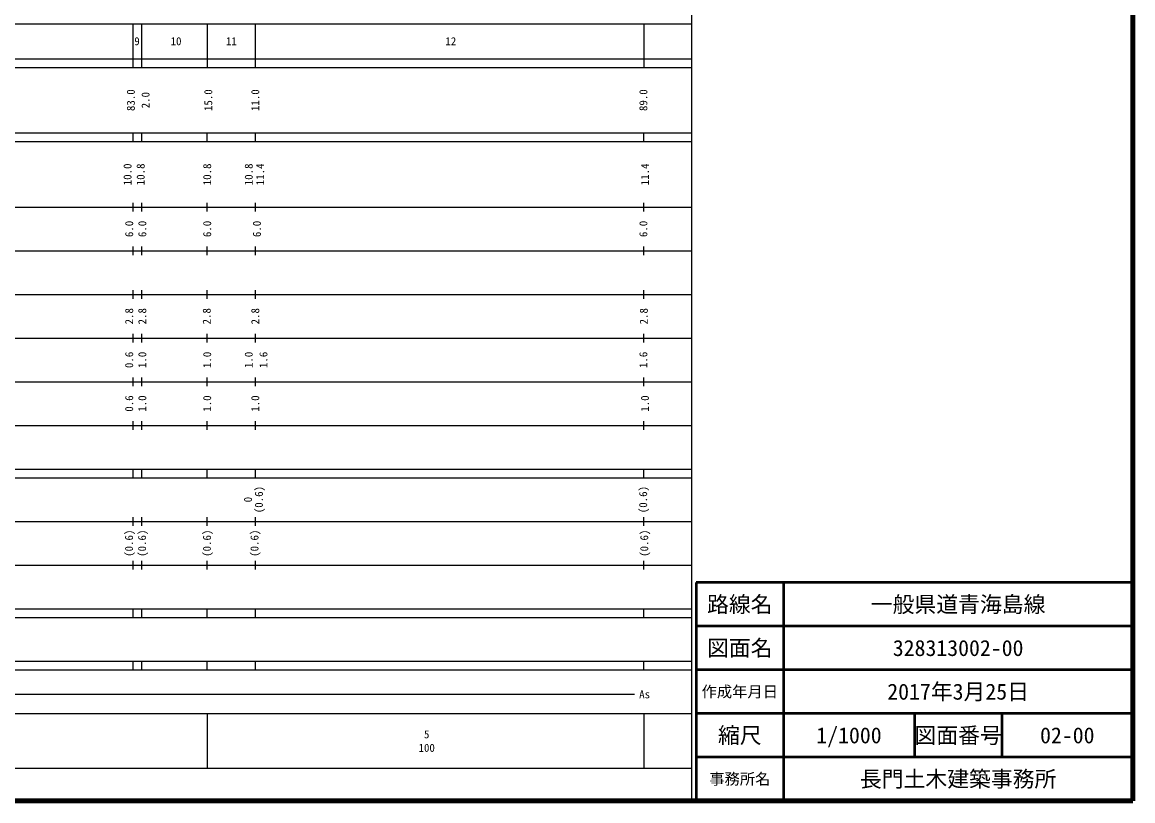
# Model space of a CAD drawing. Units: millimetres on the paper, enlarged 1000 times. Extents: x 40000 to 680000, y 20000 to 380000.
# Drawn here: x 425656 to 680000, y 20000 to 198357 of the extents above; entities that cross this region are included whole.
import ezdxf
from ezdxf.enums import TextEntityAlignment as Align

# ---------------------------------------------------------------- set-up
doc = ezdxf.new("R2010")
doc.units = ezdxf.units.MM
doc.header["$LTSCALE"] = 1000
for name, color, linetype, lineweight in [('M-TTL', 2, 'Continuous', 140), ('M-TTL-BAND', 7, 'Continuous', 25), ('M-TTL-FRAM', 2, 'Continuous', 50), ('M-TTL-LINE', 7, 'Continuous', 50), ('M-TTL-TXT', 7, 'Continuous', 13)]:
    doc.layers.add(name, color=color, linetype=linetype, lineweight=lineweight)
doc.styles.add('ＭＳ ゴシック', font='')
doc.styles.get('ＭＳ ゴシック').set_extended_font_data('MS Gothic')

msp = doc.modelspace()

# ---------------------------------------------------------------- linework, layer by layer
at = {"layer": 'M-TTL'}
for p, q in [((680000, 20000), (680000, 380000)), ((40000, 20000), (680000, 20000))]:
    msp.add_line(p, q, dxfattribs=at)
at = {"layer": 'M-TTL-BAND'}
for p, q in [((579000, 20000), (579000, 370000)), ((68000, 198000), (579000, 198000)), ((451000, 198000), (451000, 188000)), ((453000, 198000), (453000, 188000)), ((468000, 198000), (468000, 188000)), ((479000, 198000), (479000, 188000)), ((568000, 198000), (568000, 188000)), ((40000, 190000), (579000, 190000)), ((40000, 188000), (579000, 188000)), ((40000, 173000), (579000, 173000)), ((451000, 173000), (451000, 171000)), ((453000, 173000), (453000, 171000)), ((468000, 171000), (468000, 173000)), ((479000, 173000), (479000, 171000)), ((568000, 171000), (568000, 173000)), ((40000, 171000), (579000, 171000)), ((40000, 156000), (579000, 156000)), ((451000, 157000), (451000, 155000)), ((453000, 157000), (453000, 155000)), ((468000, 155000), (468000, 157000)), ((479000, 157000), (479000, 155000)), ((568000, 155000), (568000, 157000)), ((46000, 146000), (579000, 146000)), ((451000, 147000), (451000, 145000)), ((453000, 147000), (453000, 145000)), ((468000, 145000), (468000, 147000)), ((479000, 147000), (479000, 145000)), ((568000, 145000), (568000, 147000)), ((52000, 136000), (579000, 136000)), ((451000, 137000), (451000, 135000)), ((453000, 137000), (453000, 135000)), ((468000, 135000), (468000, 137000)), ((479000, 137000), (479000, 135000)), ((568000, 135000), (568000, 137000)), ((46000, 126000), (579000, 126000)), ((451000, 127000), (451000, 125000)), ((453000, 127000), (453000, 125000)), ((468000, 125000), (468000, 127000)), ((479000, 127000), (479000, 125000)), ((568000, 125000), (568000, 127000)), ((451000, 117000), (451000, 115000)), ((453000, 117000), (453000, 115000)), ((468000, 115000), (468000, 117000)), ((479000, 117000), (479000, 115000)), ((568000, 115000), (568000, 117000)), ((52000, 116000), (579000, 116000)), ((451000, 107000), (451000, 105000)), ((453000, 107000), (453000, 105000)), ((468000, 105000), (468000, 107000)), ((479000, 107000), (479000, 105000)), ((568000, 105000), (568000, 107000)), ((46000, 106000), (579000, 106000)), ((40000, 96000), (579000, 96000)), ((451000, 96000), (451000, 94000)), ((453000, 96000), (453000, 94000)), ((468000, 94000), (468000, 96000)), ((479000, 96000), (479000, 94000)), ((568000, 94000), (568000, 96000)), ((40000, 94000), (579000, 94000)), ((49000, 84000), (579000, 84000)), ((451000, 85000), (451000, 83000)), ((453000, 85000), (453000, 83000)), ((468000, 83000), (468000, 85000)), ((479000, 85000), (479000, 83000)), ((568000, 83000), (568000, 85000)), ((40000, 74000), (579000, 74000)), ((451000, 75000), (451000, 73000)), ((453000, 75000), (453000, 73000)), ((468000, 73000), (468000, 75000)), ((479000, 75000), (479000, 73000)), ((568000, 73000), (568000, 75000)), ((40000, 64000), (579000, 64000)), ((451000, 64000), (451000, 62000)), ((453000, 64000), (453000, 62000)), ((468000, 62000), (468000, 64000)), ((479000, 64000), (479000, 62000)), ((568000, 62000), (568000, 64000)), ((40000, 62000), (579000, 62000)), ((40000, 52000), (579000, 52000)), ((451000, 52000), (451000, 50000)), ((453000, 52000), (453000, 50000)), ((468000, 50000), (468000, 52000)), ((479000, 52000), (479000, 50000)), ((568000, 50000), (568000, 52000)), ((40000, 50000), (579000, 50000)), ((70805, 44406), (565903, 44406)), ((40000, 40000), (579000, 40000)), ((468000, 40000), (468000, 27500)), ((568000, 40000), (568000, 27500)), ((68000, 27500), (579000, 27500))]:
    msp.add_line(p, q, dxfattribs=at)
at = {"layer": 'M-TTL-FRAM'}
for p, q in [((680000, 70000), (580000, 70000)), ((580000, 70000), (580000, 20000))]:
    msp.add_line(p, q, dxfattribs=at)
at = {"layer": 'M-TTL-LINE'}
for p, q in [((600000, 70000), (600000, 20000)), ((680000, 60000), (580000, 60000)), ((680000, 50000), (580000, 50000)), ((680000, 40000), (580000, 40000)), ((630000, 40000), (630000, 30000)), ((650000, 40000), (650000, 30000)), ((680000, 30000), (580000, 30000))]:
    msp.add_line(p, q, dxfattribs=at)

# ---------------------------------------------------------------- texts
at = {"layer": 'M-TTL-BAND', "style": 'ＭＳ ゴシック'}
for s, p in [('9', (451949, 194000)), ('10', (460886, 194000)), ('11', (473556, 194000)), ('12', (523810, 194000)), ('As', (568201, 44406)), ('5', (518288, 35238)), ('100', (518288, 32131))]:
    msp.add_text(s, height=1833, dxfattribs=at).set_placement(p, align=Align.MIDDLE_CENTER)
for s, p in [('83.0', (450522, 180500)), ('2.0', (453897, 180500)), ('15.0', (468260, 180500)), ('11.0', (479023, 180500)), ('89.0', (567901, 180500)), ('10.0', (449772, 163500)), ('10.8', (452772, 163500)), ('10.8', (468008, 163500)), ('10.8', (477523, 163500)), ('11.4', (480148, 163500)), ('11.4', (568276, 163500)), ('6.0', (450147, 151000)), ('6.0', (453147, 151000)), ('6.0', (468008, 151000)), ('6.0', (479398, 151000)), ('6.0', (567901, 151000)), ('2.8', (450147, 131000)), ('2.8', (453147, 131000)), ('2.8', (467909, 131000)), ('2.8', (479023, 131000)), ('2.8', (568000, 131000)), ('0.6', (450147, 121000)), ('1.0', (453147, 121000)), ('1.0', (468008, 121000)), ('1.0', (477523, 121000)), ('1.6', (480898, 121000)), ('1.6', (567901, 121000)), ('0.6', (450147, 111000)), ('1.0', (453147, 111000)), ('1.0', (468008, 111000)), ('1.0', (479023, 111000)), ('1.0', (568276, 111000)), ('(0.6)', (479850, 89000)), ('(0.6)', (567853, 89000)), ('0', (477350, 89000)), ('(0.6)', (450099, 79000)), ('(0.6)', (453099, 79000)), ('(0.6)', (467960, 79000)), ('(0.6)', (478850, 79000)), ('(0.6)', (568103, 79000))]:
    msp.add_text(s, height=1833, rotation=90, dxfattribs=at).set_placement(p, align=Align.MIDDLE_CENTER)
at = {"layer": 'M-TTL-TXT', "style": 'ＭＳ ゴシック'}
for s, height, p in [('路線名', 3666, (590000, 65000)), ('一般県道青海島線', 3666, (640000, 65000)), ('図面名', 3666, (590000, 55000)), ('328313002-00', 3666, (640000, 55000)), ('作成年月日', 2566, (590000, 45000)), ('2017年3月25日', 3666, (640000, 45000)), ('縮尺', 3666, (590000, 35000)), ('1/1000', 3666, (615000, 35000)), ('図面番号', 3666, (640000, 35000)), ('02-00', 3666, (665000, 35000)), ('事務所名', 2566, (590000, 25000)), ('長門土木建築事務所', 3666, (640000, 25000))]:
    msp.add_text(s, height=height, dxfattribs=at).set_placement(p, align=Align.MIDDLE_CENTER)

doc.saveas('drawing.dxf')
